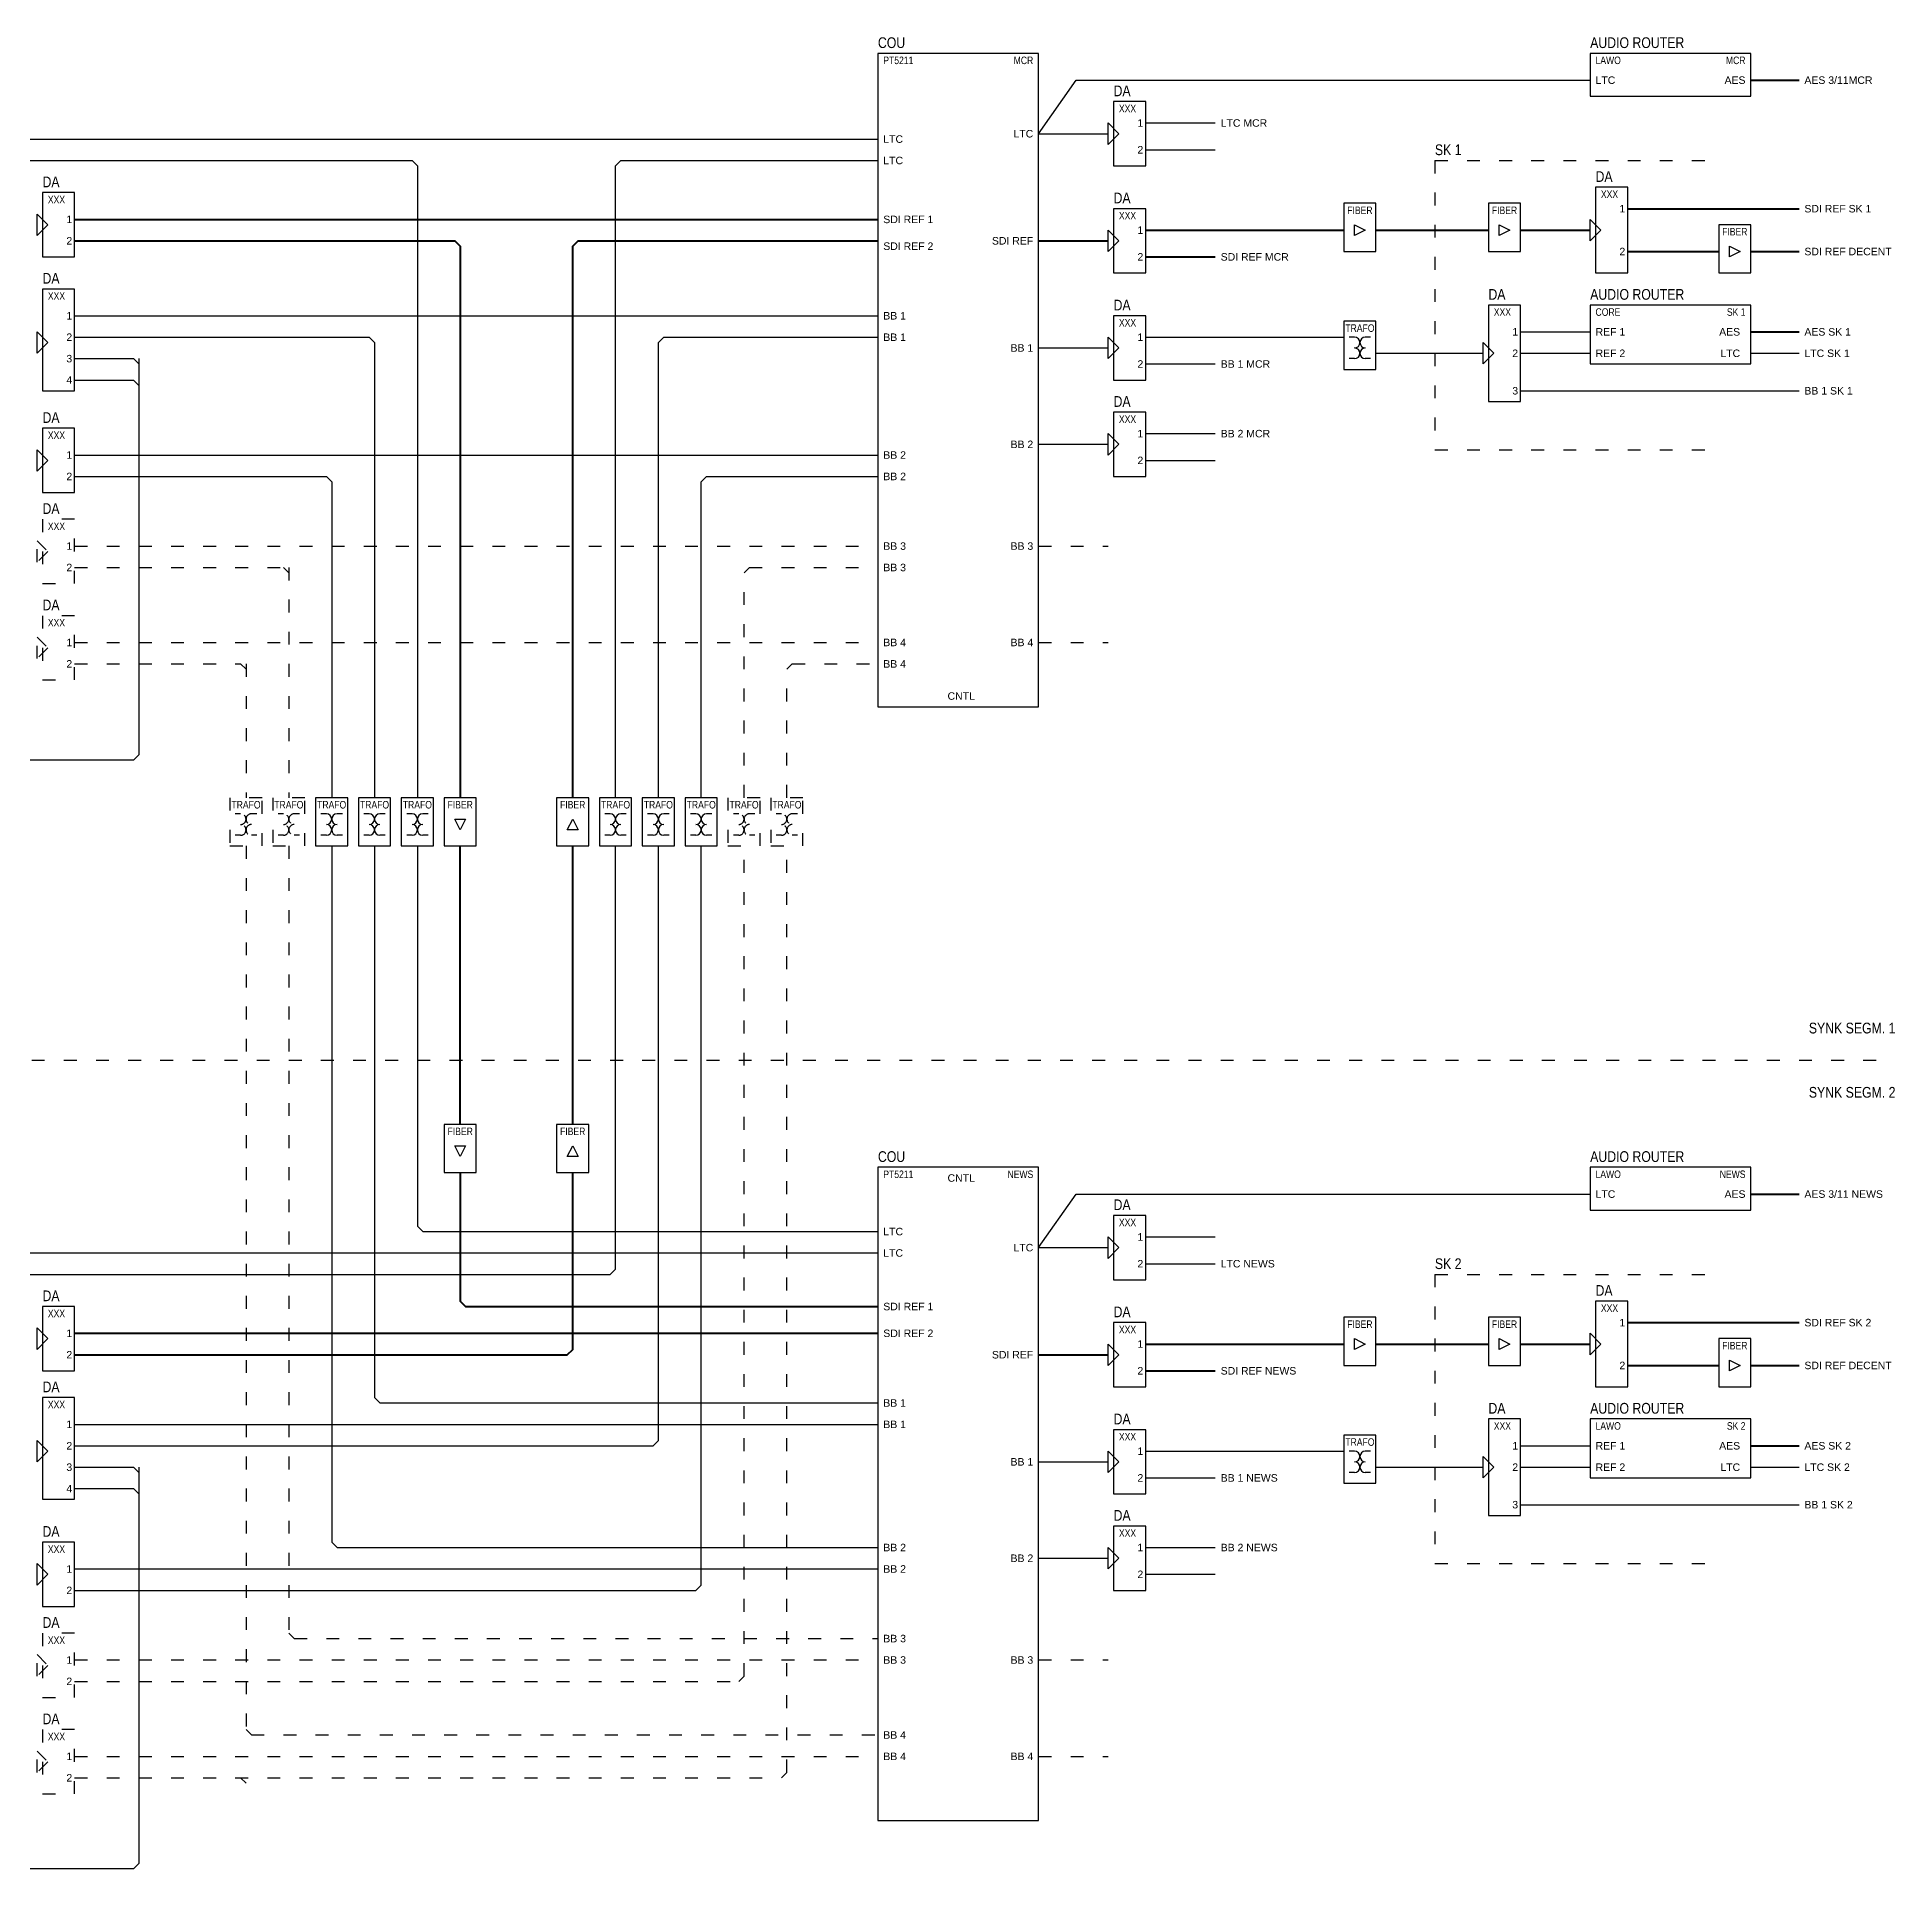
# Model space of a CAD drawing. Header units: millimetres. Extents: x -214 to 399, y 27 to 404.
# Drawn here: x 52 to 398.9, y 59 to 401 of the extents above; entities that cross this region are included whole.
import ezdxf
from ezdxf.enums import TextEntityAlignment as Align

# ---------------------------------------------------------------- set-up
doc = ezdxf.new("R2010")
doc.units = ezdxf.units.MM
doc.header["$LTSCALE"] = 0.2
doc.linetypes.add('ACAD_ISO03W100', pattern=[30, 12, -18])
doc.linetypes.add('DOTX2', pattern=[12.7, 0, -12.7])
for name, color, linetype, lineweight in [('AES-EBU', 191, 'Continuous', 50), ('Analog-lyd', 1, 'Continuous', 30), ('Analog-video', 3, 'Continuous', 30), ('SDI-SDTI', 4, 'Continuous', 40), ('SDI-SMFiber', 150, 'Continuous', 60)]:
    doc.layers.add(name, color=color, linetype=linetype, lineweight=lineweight)
for name, color, linetype in [('Analog', 3, 'Continuous'), ('Options', 7, 'DOTX2'), ('Rack nr', 7, 'Continuous'), ('ramme', 7, 'Continuous'), ('Stiplet-linier', 7, 'ACAD_ISO03W100'), ('Tekst 1.4', 7, 'Continuous'), ('Tekst 2', 7, 'Continuous')]:
    doc.layers.add(name, color=color, linetype=linetype)
doc.styles.add('kh', font='ARIALN.TTF')
doc.styles.add('kh-1', font='ARIAL.TTF', dxfattribs={"height": 1})

msp = doc.modelspace()

# ---------------------------------------------------------------- linework, layer by layer
at = {"layer": 'AES-EBU'}
for p, q in [((372, 393), (381, 393)), ((372, 346), (381, 346)), ((372, 185), (381, 185)), ((372, 138), (381, 138))]:
    msp.add_line(p, q, dxfattribs=at)
at = {"layer": 'Analog'}
for p, q in [((-147, 378), (97, 378)), ((59, 349), (209, 349)), ((259, 345), (296, 345)), ((329, 346), (342, 346)), ((239, 343), (252, 343)), ((259, 340), (272, 340)), ((302, 342), (322, 342)), ((329, 342), (342, 342)), ((329, 335), (381, 335)), ((259, 327), (272, 327)), ((59, 323), (209, 323)), ((239, 325), (252, 325)), ((259, 322), (272, 322)), ((-147, 170), (97, 170)), ((59, 142), (209, 142)), ((259, 137), (296, 137)), ((329, 138), (342, 138)), ((239, 135), (252, 135)), ((259, 132), (272, 132)), ((302, 134), (322, 134)), ((329, 134), (342, 134)), ((329, 127), (381, 127)), ((259, 119), (272, 119)), ((59, 115), (209, 115)), ((239, 117), (252, 117)), ((259, 114), (272, 114))]:
    msp.add_line(p, q, dxfattribs=at)
at = {"layer": 'Analog', "linetype": 'ACAD_ISO03W100'}
for p, q in [((59, 306), (209, 306)), ((239, 306), (252, 306)), ((99, 302), (99, 259)), ((59, 288), (209, 288)), ((239, 288), (252, 288)), ((59, 98), (209, 98)), ((239, 98), (252, 98)), ((59, 80), (209, 80)), ((239, 80), (252, 80))]:
    msp.add_line(p, q, dxfattribs=at)
at = {"layer": 'Analog'}
for points in [[(59, 345), (114, 345), (115, 344), (115, 259)], [(168, 259), (168, 344), (169, 345), (209, 345)], [(71, 341), (71, 267), (70, 266), (-192, 266), (-193, 267), (-193, 341)], [(59, 319), (106, 319), (107, 318), (107, 259)], [(176, 259), (176, 318), (177, 319), (209, 319)], [(59, 138), (167, 138), (168, 139), (168, 250)], [(59, 111), (175, 111), (176, 112), (176, 250)], [(107, 250), (107, 120), (108, 119), (209, 119)], [(115, 250), (115, 147), (116, 146), (209, 146)], [(71, 134), (71, 60), (70, 59), (-192, 59), (-193, 60), (-193, 134)]]:
    msp.add_lwpolyline(points, dxfattribs=at)
at = {"layer": 'Analog', "linetype": 'ACAD_ISO03W100'}
for points in [[(59, 302), (98, 302), (99, 301)], [(184, 259), (184, 301), (185, 302), (209, 302)], [(59, 284), (90, 284), (91, 283)], [(91, 284), (91, 259)], [(192, 259), (192, 283), (193, 284), (209, 284)], [(59, 94), (183, 94), (184, 95), (184, 250)], [(59, 76), (191, 76), (192, 77), (192, 250)], [(91, 250), (91, 85), (92, 84), (209, 84)], [(99, 250), (99, 103), (100, 102), (209, 102)], [(59, 76), (90, 76), (91, 75)]]:
    msp.add_lwpolyline(points, dxfattribs=at)
at = {"layer": 'Analog-lyd'}
for p, q in [((239, 383), (252, 383)), ((259, 385), (272, 385)), ((259, 380), (272, 380)), ((372, 342), (381, 342)), ((259, 177), (272, 177)), ((239, 175), (252, 175)), ((259, 172), (272, 172)), ((372, 134), (381, 134))]:
    msp.add_line(p, q, dxfattribs=at)
for points in [[(239, 383), (246, 393), (342, 393)], [(-147, 378), (-144, 382), (209, 382)], [(-147, 378), (122, 378), (123, 377), (123, 259)], [(160, 259), (160, 377), (161, 378), (209, 378)], [(-147, 170), (159, 170), (160, 171), (160, 250)], [(123, 250), (123, 179), (124, 178), (209, 178)], [(239, 175), (246, 185), (342, 185)], [(-147, 170), (-143, 174), (209, 174)]]:
    msp.add_lwpolyline(points, dxfattribs=at)
at = {"layer": 'Analog-video'}
for points in [[(59, 341), (70, 341), (71, 340)], [(59, 337), (70, 337), (71, 336)], [(59, 134), (70, 134), (71, 133)], [(59, 130), (70, 130), (71, 129)]]:
    msp.add_lwpolyline(points, dxfattribs=at)
at = {"layer": 'ramme'}
for p, q in [((298, 345), (297, 345)), ((301, 345), (300, 345)), ((298, 341), (297, 341)), ((301, 341), (300, 341)), ((106, 256), (105, 256)), ((109, 256), (108, 256)), ((114, 256), (113, 256)), ((117, 256), (116, 256)), ((122, 256), (121, 256)), ((125, 256), (124, 256)), ((159, 256), (158, 256)), ((162, 256), (161, 256)), ((167, 256), (166, 256)), ((170, 256), (169, 256)), ((175, 256), (174, 256)), ((178, 256), (177, 256)), ((106, 252), (105, 252)), ((109, 252), (108, 252)), ((114, 252), (113, 252)), ((117, 252), (116, 252)), ((122, 252), (121, 252)), ((125, 252), (124, 252)), ((159, 252), (158, 252)), ((162, 252), (161, 252)), ((167, 252), (166, 252)), ((170, 252), (169, 252)), ((175, 252), (174, 252)), ((178, 252), (177, 252)), ((298, 137), (297, 137)), ((301, 137), (300, 137)), ((298, 133), (297, 133)), ((301, 133), (300, 133))]:
    msp.add_line(p, q, dxfattribs=at)
at = {"layer": 'ramme', "linetype": 'ACAD_ISO03W100'}
for p, q in [((90, 256), (89, 256)), ((93, 256), (92, 256)), ((98, 256), (97, 256)), ((101, 256), (100, 256)), ((183, 256), (182, 256)), ((186, 256), (185, 256)), ((191, 256), (190, 256)), ((194, 256), (193, 256)), ((90, 252), (89, 252)), ((93, 252), (92, 252)), ((98, 252), (97, 252)), ((101, 252), (100, 252)), ((183, 252), (182, 252)), ((186, 252), (185, 252)), ((191, 252), (190, 252)), ((194, 252), (193, 252))]:
    msp.add_line(p, q, dxfattribs=at)
at = {"layer": 'ramme'}
for points in [[(209, 276), (239, 276), (239, 398), (209, 398)], [(342, 390), (372, 390), (372, 398), (342, 398)], [(342, 340), (372, 340), (372, 351), (342, 351)], [(209, 68), (239, 68), (239, 190), (209, 190)], [(342, 182), (372, 182), (372, 190), (342, 190)], [(342, 132), (372, 132), (372, 143), (342, 143)]]:
    msp.add_lwpolyline(points, close=True, dxfattribs=at)
for points in [[(253, 389), (253, 377), (259, 377), (259, 389), (253, 389)], [(252, 381), (252, 385), (254, 383), (252, 381)], [(53, 372), (53, 360), (59, 360), (59, 372), (53, 372)], [(343, 373), (343, 357), (349, 357), (349, 373), (343, 373)], [(52, 364), (52, 368), (54, 366), (52, 364)], [(253, 369), (253, 357), (259, 357), (259, 369), (253, 369)], [(296, 370), (296, 361), (302, 361), (302, 370), (296, 370)], [(323, 370), (323, 361), (329, 361), (329, 370), (323, 370)], [(252, 361), (252, 365), (254, 363), (252, 361)], [(298, 364), (298, 366), (300, 365), (298, 364)], [(325, 364), (325, 366), (327, 365), (325, 364)], [(342, 363), (342, 367), (344, 365), (342, 363)], [(366, 366), (366, 357), (372, 357), (372, 366), (366, 366)], [(368, 360), (368, 362), (370, 361), (368, 360)], [(53, 354), (53, 335), (59, 335), (59, 354), (53, 354)], [(323, 351), (323, 333), (329, 333), (329, 351), (323, 351)], [(253, 349), (253, 337), (259, 337), (259, 349), (253, 349)], [(296, 348), (296, 339), (302, 339), (302, 348), (296, 348)], [(52, 342), (52, 346), (54, 344), (52, 342)], [(252, 341), (252, 345), (254, 343), (252, 341)], [(322, 340), (322, 344), (324, 342), (322, 340)], [(253, 331), (253, 319), (259, 319), (259, 331), (253, 331)], [(53, 328), (53, 316), (59, 316), (59, 328), (53, 328)], [(252, 323), (252, 327), (254, 325), (252, 323)], [(52, 320), (52, 324), (54, 322), (52, 320)], [(104, 259), (104, 250), (110, 250), (110, 259), (104, 259)], [(112, 259), (112, 250), (118, 250), (118, 259), (112, 259)], [(120, 259), (120, 250), (126, 250), (126, 259), (120, 259)], [(128, 259), (128, 250), (134, 250), (134, 259), (128, 259)], [(149, 259), (149, 250), (155, 250), (155, 259), (149, 259)], [(157, 259), (157, 250), (163, 250), (163, 259), (157, 259)], [(165, 259), (165, 250), (171, 250), (171, 259), (165, 259)], [(173, 259), (173, 250), (179, 250), (179, 259), (173, 259)], [(130, 255), (132, 255), (131, 253), (130, 255)], [(153, 253), (151, 253), (152, 255), (153, 253)], [(128, 198), (128, 189), (134, 189), (134, 198), (128, 198)], [(149, 198), (149, 189), (155, 189), (155, 198), (149, 198)], [(130, 194), (132, 194), (131, 192), (130, 194)], [(153, 192), (151, 192), (152, 194), (153, 192)], [(253, 181), (253, 169), (259, 169), (259, 181), (253, 181)], [(252, 173), (252, 177), (254, 175), (252, 173)], [(53, 164), (53, 152), (59, 152), (59, 164), (53, 164)], [(343, 165), (343, 149), (349, 149), (349, 165), (343, 165)], [(52, 156), (52, 160), (54, 158), (52, 156)], [(253, 161), (253, 149), (259, 149), (259, 161), (253, 161)], [(296, 162), (296, 153), (302, 153), (302, 162), (296, 162)], [(323, 162), (323, 153), (329, 153), (329, 162), (323, 162)], [(252, 153), (252, 157), (254, 155), (252, 153)], [(298, 156), (298, 158), (300, 157), (298, 156)], [(325, 156), (325, 158), (327, 157), (325, 156)], [(342, 155), (342, 159), (344, 157), (342, 155)], [(366, 158), (366, 149), (372, 149), (372, 158), (366, 158)], [(368, 152), (368, 154), (370, 153), (368, 152)], [(53, 147), (53, 128), (59, 128), (59, 147), (53, 147)], [(323, 143), (323, 125), (329, 125), (329, 143), (323, 143)], [(52, 135), (52, 139), (54, 137), (52, 135)], [(253, 141), (253, 129), (259, 129), (259, 141), (253, 141)], [(296, 140), (296, 131), (302, 131), (302, 140), (296, 140)], [(252, 133), (252, 137), (254, 135), (252, 133)], [(322, 132), (322, 136), (324, 134), (322, 132)], [(253, 123), (253, 111), (259, 111), (259, 123), (253, 123)], [(53, 120), (53, 108), (59, 108), (59, 120), (53, 120)], [(252, 115), (252, 119), (254, 117), (252, 115)], [(52, 112), (52, 116), (54, 114), (52, 112)]]:
    msp.add_lwpolyline(points, dxfattribs=at)
at = {"layer": 'ramme', "linetype": 'ACAD_ISO03W100'}
for points in [[(53, 311), (53, 299), (59, 299), (59, 311), (53, 311)], [(52, 303), (52, 307), (54, 305), (52, 303)], [(53, 293), (53, 281), (59, 281), (59, 293), (53, 293)], [(52, 285), (52, 289), (54, 287), (52, 285)], [(88, 259), (88, 250), (94, 250), (94, 259), (88, 259)], [(96, 259), (96, 250), (102, 250), (102, 259), (96, 259)], [(181, 259), (181, 250), (187, 250), (187, 259), (181, 259)], [(189, 259), (189, 250), (195, 250), (195, 259), (189, 259)], [(53, 103), (53, 91), (59, 91), (59, 103), (53, 103)], [(52, 95), (52, 99), (54, 97), (52, 95)], [(53, 85), (53, 73), (59, 73), (59, 85), (53, 85)], [(52, 77), (52, 81), (54, 79), (52, 77)]]:
    msp.add_lwpolyline(points, dxfattribs=at)
at = {"layer": 'ramme'}
for centre, start, end in [((298, 344), 270, 90), ((300, 344), 90, 270), ((298, 342), 270, 90), ((300, 342), 90, 270), ((106, 255), 270, 90), ((106, 253), 270, 90), ((108, 255), 90, 270), ((108, 253), 90, 270), ((114, 255), 270, 90), ((114, 253), 270, 90), ((116, 255), 90, 270), ((116, 253), 90, 270), ((122, 255), 270, 90), ((122, 253), 270, 90), ((124, 255), 90, 270), ((124, 253), 90, 270), ((159, 255), 270, 90), ((159, 253), 270, 90), ((161, 255), 90, 270), ((161, 253), 90, 270), ((167, 255), 270, 90), ((167, 253), 270, 90), ((169, 255), 90, 270), ((169, 253), 90, 270), ((175, 255), 270, 90), ((175, 253), 270, 90), ((177, 255), 90, 270), ((177, 253), 90, 270), ((298, 136), 270, 90), ((300, 136), 90, 270), ((298, 134), 270, 90), ((300, 134), 90, 270)]:
    msp.add_arc(centre, 1, start, end, dxfattribs=at)
at = {"layer": 'ramme', "linetype": 'ACAD_ISO03W100'}
for centre, start, end in [((90, 255), 270, 90), ((90, 253), 270, 90), ((92, 255), 90, 270), ((92, 253), 90, 270), ((98, 255), 270, 90), ((98, 253), 270, 90), ((100, 255), 90, 270), ((100, 253), 90, 270), ((183, 255), 270, 90), ((183, 253), 270, 90), ((185, 255), 90, 270), ((185, 253), 90, 270), ((191, 255), 270, 90), ((191, 253), 270, 90), ((193, 255), 90, 270), ((193, 253), 90, 270)]:
    msp.add_arc(centre, 1, start, end, dxfattribs=at)
at = {"layer": 'SDI-SDTI'}
for p, q in [((349, 369), (381, 369)), ((59, 367), (209, 367)), ((259, 365), (296, 365)), ((302, 365), (323, 365)), ((329, 365), (342, 365)), ((239, 363), (252, 363)), ((349, 361), (366, 361)), ((372, 361), (381, 361)), ((259, 360), (272, 360)), ((349, 161), (381, 161)), ((59, 159), (209, 159)), ((259, 157), (296, 157)), ((302, 157), (323, 157)), ((329, 157), (342, 157)), ((239, 155), (252, 155)), ((349, 153), (366, 153)), ((372, 153), (381, 153)), ((259, 152), (272, 152))]:
    msp.add_line(p, q, dxfattribs=at)
for points in [[(59, 363), (130, 363), (131, 362), (131, 259)], [(152, 259), (152, 362), (153, 363), (209, 363)], [(59, 155), (151, 155), (152, 156), (152, 189)], [(131, 189), (131, 165), (132, 164), (209, 164)]]:
    msp.add_lwpolyline(points, dxfattribs=at)
at = {"layer": 'SDI-SMFiber'}
for points in [[(131, 198), (131, 250)], [(152, 198), (152, 250)]]:
    msp.add_lwpolyline(points, dxfattribs=at)
at = {"layer": 'Stiplet-linier'}
for p, q in [((313, 378), (313, 324)), ((313, 378), (365, 378)), ((313, 324), (365, 324)), ((-213, 210), (398, 210)), ((313, 170), (313, 116)), ((313, 170), (365, 170)), ((313, 116), (365, 116))]:
    msp.add_line(p, q, dxfattribs=at)

# ---------------------------------------------------------------- texts
at = {"layer": 'Options', "style": 'kh'}
for s, p in [('PT5211', (210, 396)), ('LAWO', (343, 396)), ('CORE', (343, 349)), ('PT5211', (210, 188)), ('LAWO', (343, 188)), ('LAWO', (343, 141))]:
    msp.add_text(s, height=1.4, dxfattribs=at).set_placement(p)
at = {"layer": 'Rack nr', "style": 'kh'}
for s, p in [('MCR', (238, 396)), ('MCR', (371, 396)), ('SK 1', (371, 349)), ('NEWS', (238, 188)), ('NEWS', (371, 188)), ('SK 2', (371, 141))]:
    msp.add_text(s, height=1.4, dxfattribs=at).set_placement(p, align=Align.RIGHT)
for p in [(254, 387), (54, 370), (344, 371), (254, 367), (54, 352), (324, 349), (254, 347), (254, 329), (54, 326), (54, 309), (54, 291), (254, 179), (54, 162), (344, 163), (254, 159), (54, 145), (324, 141), (254, 139), (254, 121), (54, 118)]:
    msp.add_text('XXX', height=1.4, dxfattribs=at).set_placement(p)
for s, p in [('FIBER', (299, 368)), ('FIBER', (326, 368)), ('FIBER', (369, 364)), ('TRAFO', (299, 346)), ('TRAFO', (107, 257)), ('TRAFO', (115, 257)), ('TRAFO', (123, 257)), ('FIBER', (131, 257)), ('FIBER', (152, 257)), ('TRAFO', (160, 257)), ('TRAFO', (168, 257)), ('TRAFO', (176, 257)), ('FIBER', (131, 196)), ('FIBER', (152, 196)), ('FIBER', (299, 160)), ('FIBER', (326, 160)), ('FIBER', (369, 156)), ('TRAFO', (299, 138))]:
    msp.add_text(s, height=1.4, dxfattribs=at).set_placement(p, align=Align.CENTER)
at = {"layer": 'Rack nr', "linetype": 'ACAD_ISO03W100', "style": 'kh'}
for p in [(91, 257), (99, 257), (184, 257), (192, 257)]:
    msp.add_text('TRAFO', height=1.4, dxfattribs=at).set_placement(p, align=Align.CENTER)
for p in [(54, 101), (54, 83)]:
    msp.add_text('XXX', height=1.4, dxfattribs=at).set_placement(p)
at = {"layer": 'Tekst 1.4', "style": 'kh-1'}
for s, p in [('LTC', (343, 393)), ('AES 3/11MCR', (382, 393)), ('LTC MCR', (273, 385)), ('LTC', (210, 382)), ('LTC', (210, 378)), ('SDI REF 1', (210, 367)), ('SDI REF SK 1', (382, 369)), ('SDI REF 2', (210, 362)), ('SDI REF DECENT', (382, 361)), ('SDI REF MCR', (273, 360)), ('BB 1', (210, 349)), ('BB 1', (210, 345)), ('REF 1', (343, 346)), ('AES SK 1', (382, 346)), ('BB 1 MCR', (273, 340)), ('REF 2', (343, 342)), ('LTC SK 1', (382, 342)), ('BB 1 SK 1', (382, 335)), ('BB 2 MCR', (273, 327)), ('BB 2', (210, 323)), ('BB 2', (210, 319)), ('BB 3', (210, 306)), ('BB 3', (210, 302)), ('BB 4', (210, 288)), ('BB 4', (210, 284)), ('CNTL', (222, 278)), ('CNTL', (222, 188)), ('LTC', (343, 185)), ('AES 3/11 NEWS', (382, 185)), ('LTC', (210, 178)), ('LTC', (210, 174)), ('LTC NEWS', (273, 172)), ('SDI REF 1', (210, 164)), ('SDI REF 2', (210, 159)), ('SDI REF SK 2', (382, 161)), ('SDI REF NEWS', (273, 152)), ('SDI REF DECENT', (382, 153)), ('BB 1', (210, 146)), ('BB 1', (210, 142)), ('REF 1', (343, 138)), ('AES SK 2', (382, 138)), ('BB 1 NEWS', (273, 132)), ('REF 2', (343, 134)), ('LTC SK 2', (382, 134)), ('BB 1 SK 2', (382, 127)), ('BB 2', (210, 119)), ('BB 2 NEWS', (273, 119)), ('BB 2', (210, 115)), ('BB 3', (210, 102)), ('BB 3', (210, 98)), ('BB 4', (210, 84)), ('BB 4', (210, 80))]:
    msp.add_text(s, height=1.4, dxfattribs=at).set_placement(p, align=Align.MIDDLE_LEFT)
for s, p in [('AES', (371, 393)), ('LTC', (238, 383)), ('SDI REF', (238, 363)), ('BB 1', (238, 343)), ('AES', (370, 346)), ('LTC', (370, 342)), ('BB 2', (238, 325)), ('BB 3', (238, 306)), ('BB 4', (238, 288)), ('AES', (371, 185)), ('LTC', (238, 175)), ('SDI REF', (238, 155)), ('BB 1', (238, 135)), ('AES', (370, 138)), ('LTC', (370, 134)), ('BB 2', (238, 117)), ('BB 3', (238, 98)), ('BB 4', (238, 80))]:
    msp.add_text(s, height=1.4, dxfattribs=at).set_placement(p, align=Align.MIDDLE_RIGHT)
for s, p in [('1', (258, 385)), ('2', (258, 380)), ('1', (348, 369)), ('1', (58, 367)), ('1', (258, 365)), ('2', (58, 363)), ('2', (348, 361)), ('2', (258, 360)), ('1', (58, 349)), ('2', (58, 345)), ('1', (258, 345)), ('1', (328, 346)), ('3', (58, 341)), ('2', (258, 340)), ('2', (328, 342)), ('4', (58, 337)), ('3', (328, 335)), ('1', (258, 327)), ('1', (58, 323)), ('2', (258, 322)), ('2', (58, 319)), ('1', (58, 306)), ('2', (58, 302)), ('1', (58, 288)), ('2', (58, 284)), ('1', (258, 177)), ('2', (258, 172)), ('1', (58, 159)), ('1', (348, 161)), ('1', (258, 157)), ('2', (58, 155)), ('2', (258, 152)), ('2', (348, 153)), ('1', (58, 142)), ('2', (58, 138)), ('1', (258, 137)), ('1', (328, 138)), ('3', (58, 134)), ('2', (258, 132)), ('2', (328, 134)), ('4', (58, 130)), ('3', (328, 127)), ('1', (258, 119)), ('1', (58, 115)), ('2', (258, 114)), ('2', (58, 111))]:
    msp.add_text(s, height=1.4, dxfattribs=at).set_placement(p, align=Align.MIDDLE_CENTER)
at = {"layer": 'Tekst 1.4', "linetype": 'ACAD_ISO03W100', "style": 'kh-1'}
for s, p in [('1', (58, 98)), ('2', (58, 94)), ('1', (58, 80)), ('2', (58, 76))]:
    msp.add_text(s, height=1.4, dxfattribs=at).set_placement(p, align=Align.MIDDLE_CENTER)
at = {"layer": 'Tekst 2', "style": 'kh'}
for s, p in [('COU', (209, 399)), ('AUDIO ROUTER', (342, 399)), ('DA', (253, 390)), ('SK 1', (313, 379)), ('DA', (53, 373)), ('DA', (343, 374)), ('DA', (253, 370)), ('DA', (53, 355)), ('DA', (323, 352)), ('AUDIO ROUTER', (342, 352)), ('DA', (253, 350)), ('DA', (253, 332)), ('DA', (53, 329)), ('DA', (53, 312)), ('DA', (53, 294)), ('COU', (209, 191)), ('AUDIO ROUTER', (342, 191)), ('DA', (253, 182)), ('SK 2', (313, 171)), ('DA', (53, 165)), ('DA', (343, 166)), ('DA', (253, 162)), ('DA', (53, 148)), ('DA', (323, 144)), ('AUDIO ROUTER', (342, 144)), ('DA', (253, 142)), ('DA', (253, 124)), ('DA', (53, 121))]:
    msp.add_text(s, height=2, dxfattribs=at).set_placement(p)
for s, p in [('SYNK SEGM. 1', (399, 215)), ('SYNK SEGM. 2', (399, 203))]:
    msp.add_text(s, height=2, dxfattribs=at).set_placement(p, align=Align.RIGHT)
at = {"layer": 'Tekst 2', "linetype": 'ACAD_ISO03W100', "style": 'kh'}
for p in [(53, 104), (53, 86)]:
    msp.add_text('DA', height=2, dxfattribs=at).set_placement(p)

doc.saveas('drawing.dxf')
